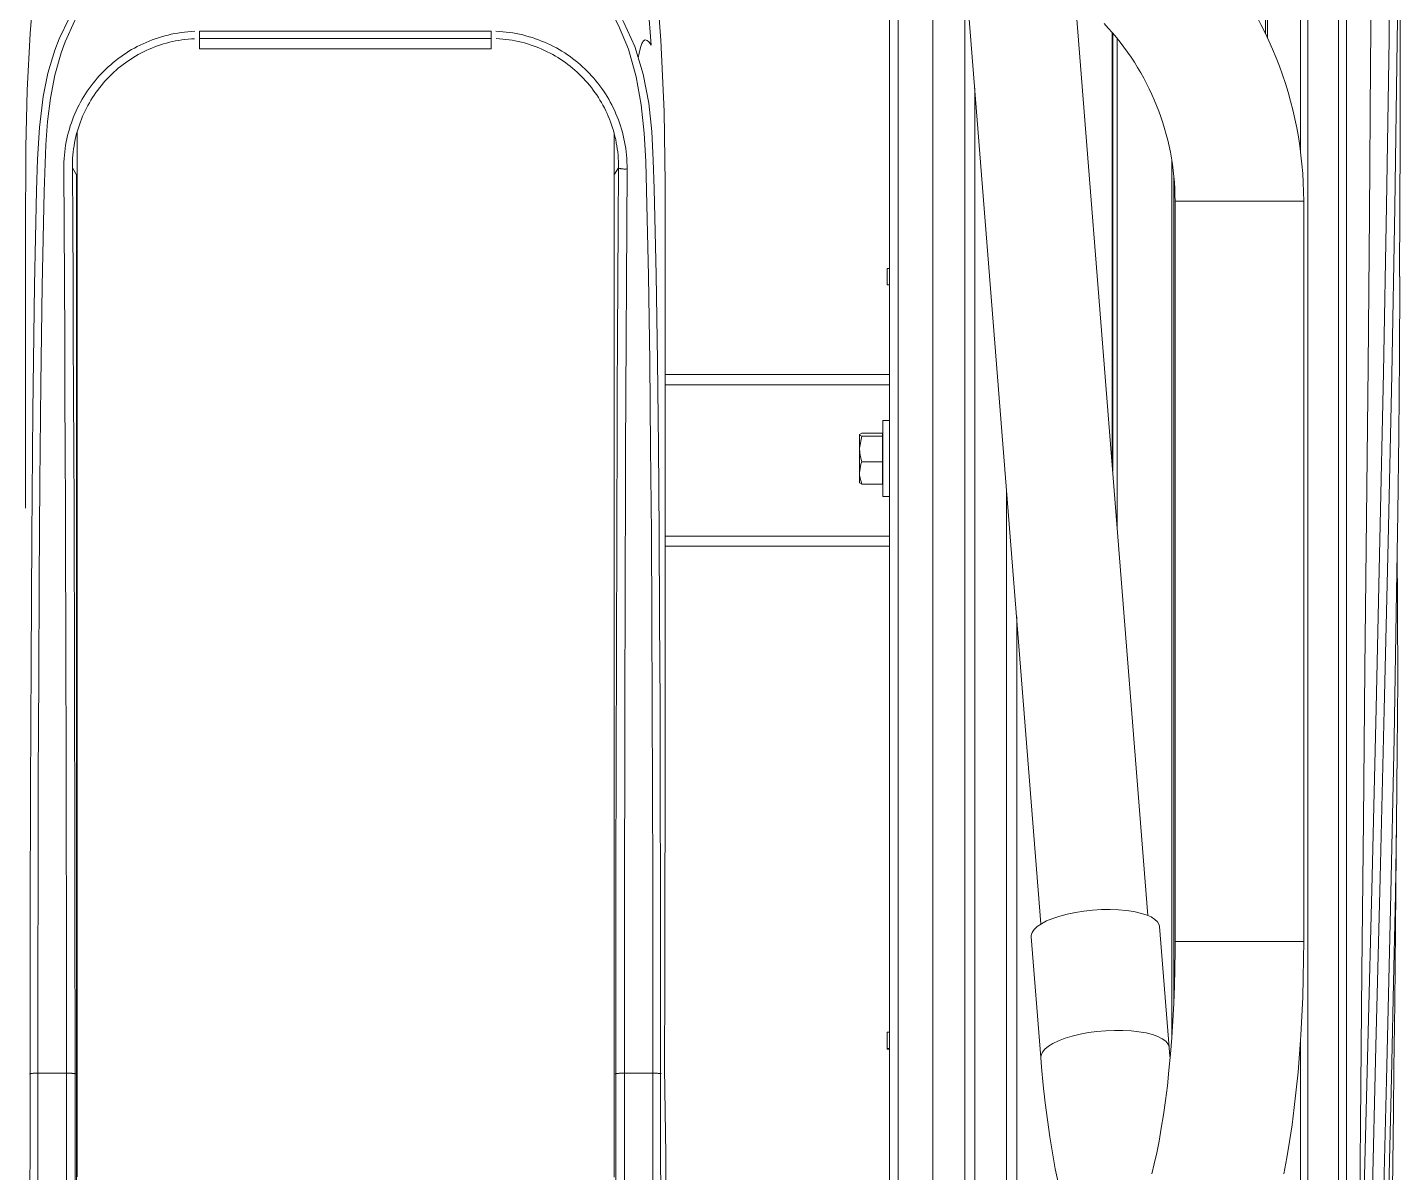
# Model space of a CAD drawing. Extents: x -32840 to 422982, y 280745 to 888746.
# Drawn here: x 82961.2 to 83361.4, y 816866.4 to 817200.1 of the extents above; entities that cross this region are included whole.
import ezdxf

# ---------------------------------------------------------------- set-up
doc = ezdxf.new("R2010")
doc.units = 0
doc.header["$LTSCALE"] = 1000
doc.linetypes.add('PHANTOM', pattern=[0.5, 0.25, -0.05, 0.05, -0.05, 0.05, -0.05])
doc.layers.add('A-FUR', color=33, linetype='Continuous', plot=False, transparency=0.5)

# ---------------------------------------------------------------- blocks, each defined once
blk = doc.blocks.new('REC-GYM-02A')
at = {"linetype": 'PHANTOM', "lineweight": 0}
for p, q in [((246.334, -892.686), (246.334, -913.437)), ((246.425, -913.749), (246.425, -892.763)), ((246.782, -914.024), (246.782, -892.958)), ((246.869, -898.531), (246.869, -892.961)), ((250.177, -903.476), (250.177, -892.961)), ((250.295, -904.963), (250.295, -892.961)), ((250.665, -909.636), (250.665, -892.961)), ((250.783, -911.122), (250.783, -892.961)), ((251.153, -912.484), (251.153, -892.961)), ((251.559, -912.91), (251.559, -892.961)), ((254.75, -898.154), (254.75, -896.547)), ((254.85, -896.541), (254.85, -898.148)), ((261.154, -898.148), (261.154, -896.541)), ((261.254, -896.547), (261.254, -898.154)), ((245.783, -897.71), (245.783, -897.71)), ((254.75, -898.154), (254.418, -898.154)), ((261.587, -898.154), (261.254, -898.154)), ((248.37, -908.799), (248.37, -898.565)), ((254.273, -904.417), (251.659, -904.417)), ((249.005, -910.213), (249.005, -904.506)), ((249.058, -910.277), (249.058, -905.179)), ((251.659, -906.181), (254.273, -906.181)), ((254.864, -908.635), (254.819, -908.708)), ((261.136, -908.628), (261.185, -908.708)), ((246.869, -914.034), (246.869, -908.9)), ((256.302, -910.095), (256.302, -910.215)), ((259.702, -910.095), (259.702, -910.215)), ((256.302, -910.301), (256.302, -910.215)), ((256.302, -910.215), (259.702, -910.215)), ((259.702, -910.215), (259.702, -910.301)), ((259.702, -910.301), (256.302, -910.301))]:
    blk.add_line(p, q, dxfattribs=at)
at = {"linetype": 'Continuous', "lineweight": 15}
for p, q in [((251.659, -913.015), (251.659, -892.96)), ((261.136, -908.628), (261.136, -896.511)), ((254.869, -897.489), (254.869, -896.945)), ((261.131, -896.949), (261.131, -897.485)), ((254.869, -897.491), (254.869, -897.489)), ((254.869, -897.491), (254.869, -897.881)), ((261.131, -897.485), (261.131, -897.485)), ((261.131, -897.485), (261.131, -897.486)), ((261.131, -897.885), (261.131, -897.486)), ((245.785, -897.71), (245.783, -897.71)), ((254.869, -898.425), (254.869, -897.881)), ((261.131, -897.885), (261.131, -898.421)), ((250.007, -899.746), (249.896, -898.338)), ((261.131, -898.421), (261.131, -898.421)), ((261.131, -898.421), (261.131, -898.422)), ((261.131, -898.821), (261.131, -898.422)), ((248.4, -898.456), (248.512, -899.864)), ((251.688, -898.436), (251.659, -898.436)), ((251.688, -898.444), (251.659, -898.444)), ((251.688, -898.444), (251.688, -898.436)), ((251.688, -898.634), (251.688, -898.444)), ((254.869, -898.427), (254.869, -898.425)), ((254.869, -898.427), (254.869, -898.817)), ((251.659, -898.634), (251.688, -898.634)), ((254.869, -899.361), (254.869, -898.817)), ((261.131, -898.821), (261.131, -899.357)), ((248.347, -908.623), (248.347, -898.957)), ((254.869, -899.363), (254.869, -899.361)), ((254.869, -899.363), (254.869, -899.753)), ((261.131, -899.357), (261.131, -899.357)), ((261.131, -899.357), (261.131, -899.358)), ((261.131, -899.757), (261.131, -899.358)), ((246.831, -899.69), (246.831, -908.321)), ((248.331, -908.321), (248.331, -899.69)), ((254.869, -900.297), (254.869, -899.753)), ((261.131, -899.757), (261.131, -900.293)), ((248.647, -899.993), (249.499, -910.747)), ((250.867, -912.183), (249.894, -899.895)), ((254.869, -900.299), (254.869, -900.297)), ((254.869, -900.299), (254.869, -900.689)), ((261.131, -900.293), (261.131, -900.293)), ((261.131, -900.293), (261.131, -900.294)), ((261.131, -900.693), (261.131, -900.294)), ((254.869, -901.233), (254.869, -900.689)), ((261.131, -900.693), (261.131, -901.229)), ((254.869, -901.235), (254.869, -901.233)), ((254.869, -901.235), (254.869, -901.625)), ((261.131, -901.229), (261.131, -901.229)), ((261.131, -901.229), (261.131, -901.23)), ((261.131, -901.629), (261.131, -901.23)), ((254.869, -902.169), (254.869, -901.625)), ((261.131, -901.629), (261.131, -902.165)), ((254.869, -902.171), (254.869, -902.169)), ((254.869, -902.171), (254.869, -902.561)), ((261.131, -902.165), (261.131, -902.165)), ((261.131, -902.165), (261.131, -902.166)), ((261.131, -902.565), (261.131, -902.166)), ((254.869, -903.105), (254.869, -902.561)), ((261.131, -902.565), (261.131, -903.101)), ((245.736, -902.878), (245.736, -902.886)), ((254.869, -903.107), (254.869, -903.105)), ((254.869, -903.107), (254.869, -903.497)), ((261.131, -903.101), (261.131, -903.101)), ((261.131, -903.101), (261.131, -903.102)), ((261.131, -903.501), (261.131, -903.102)), ((254.869, -904.041), (254.869, -903.497)), ((261.131, -903.501), (261.131, -904.037)), ((254.869, -904.043), (254.869, -904.041)), ((254.869, -904.043), (254.869, -904.433)), ((261.131, -904.037), (261.131, -904.037)), ((261.131, -904.037), (261.131, -904.038)), ((261.131, -904.437), (261.131, -904.038)), ((251.659, -904.299), (254.273, -904.299)), ((254.869, -904.977), (254.869, -904.433)), ((261.131, -904.437), (261.131, -904.973)), ((251.736, -904.876), (251.659, -904.876)), ((251.736, -905.104), (251.736, -904.876)), ((254.869, -904.979), (254.869, -904.977)), ((254.869, -904.979), (254.869, -905.369)), ((261.131, -904.973), (261.131, -904.973)), ((261.131, -904.973), (261.131, -904.974)), ((261.131, -905.373), (261.131, -904.974)), ((251.736, -905.762), (251.736, -905.104)), ((251.741, -905.132), (251.736, -905.132)), ((251.741, -905.022), (251.984, -905.022)), ((251.741, -905.283), (251.741, -905.022)), ((252.009, -905.153), (252.009, -905.038)), ((249.063, -910.283), (249.063, -905.242)), ((251.741, -905.58), (251.741, -905.283)), ((251.741, -905.283), (251.984, -905.283)), ((252.009, -905.432), (252.009, -905.153)), ((252.009, -905.598), (252.009, -905.432)), ((254.869, -905.913), (254.869, -905.369)), ((261.131, -905.373), (261.131, -905.909)), ((251.736, -905.507), (251.741, -905.507)), ((251.741, -905.58), (251.984, -905.58)), ((251.741, -905.616), (251.741, -905.58)), ((251.741, -905.616), (251.984, -905.616)), ((251.659, -905.762), (251.736, -905.762)), ((254.869, -905.915), (254.869, -905.913)), ((254.869, -905.915), (254.869, -906.305)), ((261.131, -905.909), (261.131, -905.909)), ((261.131, -905.909), (261.131, -905.91)), ((261.131, -906.309), (261.131, -905.91)), ((254.273, -906.299), (251.659, -906.299)), ((254.869, -906.849), (254.869, -906.305)), ((261.131, -906.309), (261.131, -906.845)), ((254.869, -906.851), (254.869, -906.849)), ((254.869, -906.851), (254.869, -907.241)), ((261.131, -906.845), (261.131, -906.845)), ((261.131, -906.845), (261.131, -906.846)), ((261.131, -907.245), (261.131, -906.846)), ((251.688, -907.344), (251.659, -907.344)), ((251.688, -907.534), (251.688, -907.344)), ((254.869, -907.785), (254.869, -907.241)), ((261.131, -907.245), (261.131, -907.781)), ((251.659, -907.534), (251.688, -907.534)), ((254.869, -907.787), (254.869, -907.785)), ((254.869, -907.787), (254.869, -908.177)), ((261.131, -907.781), (261.131, -907.781)), ((261.131, -907.781), (261.131, -907.782)), ((261.131, -908.181), (261.131, -907.782)), ((254.869, -909.106), (254.869, -908.177)), ((261.131, -908.181), (261.131, -909.123)), ((256.777, -910.095), (256.302, -910.095)), ((256.778, -910.096), (257.35, -910.096)), ((257.714, -910.095), (257.351, -910.095)), ((257.715, -910.096), (258.287, -910.096)), ((258.652, -910.095), (258.288, -910.095)), ((258.653, -910.096), (259.225, -910.096)), ((259.702, -910.095), (259.226, -910.095)), ((247.255, -914.033), (247.255, -910.224)), ((247.276, -914.032), (247.276, -910.272))]:
    blk.add_line(p, q, dxfattribs=at)
at = {"linetype": 'Continuous', "lineweight": 15, "flags": 128}
for points in [[(246.088, -886.215), (246.063, -887.555), (246.036, -888.896), (246.008, -890.235), (245.977, -891.571), (245.943, -892.904), (245.909, -894.212), (245.873, -895.516), (245.839, -896.813), (245.807, -898.104), (245.779, -899.387), (245.763, -900.233), (245.75, -901.076), (245.741, -901.912), (245.736, -902.738), (245.737, -903.549), (245.738, -903.801), (245.741, -904.051), (245.742, -904.124)], [(245.783, -897.71), (245.857, -891.998), (245.942, -886.286)], [(245.711, -907.442), (245.711, -907.393), (245.715, -906.501), (245.723, -905.601), (245.734, -904.683), (245.748, -903.761), (245.778, -902.061), (245.82, -900.072), (245.867, -898.074), (245.913, -896.208), (245.959, -894.335), (246.002, -892.458), (246.043, -890.577), (246.081, -888.695), (246.114, -886.813)], [(255.724, -894.835), (255.511, -894.861), (255.302, -894.917), (255.104, -895.002), (254.892, -895.134), (254.705, -895.299), (254.545, -895.496), (254.42, -895.717), (254.335, -895.957), (254.292, -896.208), (254.267, -896.707), (254.266, -897.208), (254.276, -897.71), (254.281, -898.213), (254.279, -899.216), (254.277, -900.222), (254.275, -901.23), (254.274, -902.239), (254.273, -903.489), (254.273, -904.742)], [(249.896, -898.338), (249.886, -898.226), (249.867, -898.016), (249.844, -897.811), (249.819, -897.611), (249.791, -897.415), (249.76, -897.226), (249.727, -897.042), (249.69, -896.864)], [(247.063, -896.983), (247.028, -897.168), (246.996, -897.358), (246.967, -897.554), (246.941, -897.754), (246.918, -897.96), (246.897, -898.169), (246.879, -898.382), (246.864, -898.599), (246.852, -898.819), (246.842, -899.04), (246.836, -899.264), (246.832, -899.488), (246.831, -899.69)], [(248.331, -899.69), (248.331, -899.581), (248.334, -899.375), (248.339, -899.17), (248.347, -898.966), (248.357, -898.766), (248.369, -898.57), (248.384, -898.377), (248.402, -898.191), (248.421, -898.01), (248.442, -897.836), (248.466, -897.67), (248.491, -897.513), (248.517, -897.365), (248.544, -897.226), (248.573, -897.099), (248.601, -896.983)], [(254.869, -897.489), (254.869, -897.489), (254.869, -897.489), (254.869, -897.489), (254.869, -897.489), (254.869, -897.489), (254.869, -897.489), (254.869, -897.489), (254.869, -897.489)], [(245.784, -897.71), (245.779, -898.205), (245.77, -898.974), (245.762, -899.83), (245.753, -900.739), (245.751, -901.06)], [(248.389, -898.327), (248.396, -898.398), (248.4, -898.456)], [(254.869, -898.425), (254.869, -898.425), (254.869, -898.425), (254.869, -898.425), (254.869, -898.425), (254.869, -898.425), (254.869, -898.425), (254.869, -898.425), (254.869, -898.425)], [(254.869, -899.361), (254.869, -899.361), (254.869, -899.361), (254.869, -899.361), (254.869, -899.361), (254.869, -899.361), (254.869, -899.361), (254.869, -899.361), (254.869, -899.361)], [(248.512, -899.864), (248.516, -899.885), (248.535, -899.918), (248.566, -899.949), (248.611, -899.977), (248.668, -900.001), (248.736, -900.022), (248.813, -900.039), (248.899, -900.052), (248.992, -900.06), (249.089, -900.063), (249.19, -900.062), (249.292, -900.056), (249.394, -900.045), (249.492, -900.029), (249.587, -900.009), (249.676, -899.986), (249.756, -899.959), (249.828, -899.93), (249.889, -899.898), (249.938, -899.864), (249.974, -899.829), (249.998, -899.794), (250.007, -899.759), (250.007, -899.746)], [(254.869, -900.297), (254.869, -900.297), (254.869, -900.297), (254.869, -900.297), (254.869, -900.297), (254.869, -900.297), (254.869, -900.297), (254.869, -900.297), (254.869, -900.297)], [(254.869, -901.233), (254.869, -901.233), (254.869, -901.233), (254.869, -901.233), (254.869, -901.233), (254.869, -901.233), (254.869, -901.233), (254.869, -901.233), (254.869, -901.233)], [(254.869, -902.169), (254.869, -902.169), (254.869, -902.169), (254.869, -902.169), (254.869, -902.169), (254.869, -902.169), (254.869, -902.169), (254.869, -902.169), (254.869, -902.169)], [(254.869, -903.105), (254.869, -903.105), (254.869, -903.105), (254.869, -903.105), (254.869, -903.105), (254.869, -903.105), (254.869, -903.105), (254.869, -903.105), (254.869, -903.105)], [(254.869, -904.041), (254.869, -904.041), (254.869, -904.041), (254.869, -904.041), (254.869, -904.041), (254.869, -904.041), (254.869, -904.041), (254.869, -904.041), (254.869, -904.041)], [(254.273, -904.742), (254.273, -904.922), (254.273, -905.643), (254.274, -907.086), (254.276, -908.531), (254.285, -909.364), (254.324, -910.196), (254.368, -910.765), (254.426, -911.333), (254.531, -912.109), (254.629, -912.685), (254.671, -912.861), (254.746, -913.03), (254.809, -913.131), (254.886, -913.224)], [(261.119, -913.224), (261.136, -913.205), (261.237, -913.068), (261.315, -912.912), (261.363, -912.754), (261.393, -912.59), (261.45, -912.258), (261.547, -911.589), (261.621, -910.934), (261.676, -910.276), (261.711, -909.614), (261.727, -908.95), (261.73, -907.899), (261.731, -906.847), (261.732, -905.794), (261.732, -904.742)], [(254.869, -904.977), (254.869, -904.977), (254.869, -904.977), (254.869, -904.977), (254.869, -904.977), (254.869, -904.977), (254.869, -904.977), (254.869, -904.977), (254.869, -904.977)], [(251.984, -905.022), (252.008, -905.121), (252.009, -905.153)], [(252.009, -905.04), (252.009, -905.039), (251.984, -905.022)], [(252.009, -905.153), (251.993, -905.255), (251.984, -905.283)], [(251.984, -905.283), (252.002, -905.356), (252.009, -905.432)], [(252.009, -905.432), (252.009, -905.442), (251.984, -905.58)], [(251.984, -905.58), (252.002, -905.589), (252.009, -905.598)], [(252.009, -905.598), (252.009, -905.6), (251.984, -905.616)], [(254.869, -905.913), (254.869, -905.913), (254.869, -905.913), (254.869, -905.913), (254.869, -905.913), (254.869, -905.913), (254.869, -905.913), (254.869, -905.913), (254.869, -905.913)], [(254.869, -906.849), (254.869, -906.849), (254.869, -906.849), (254.869, -906.849), (254.869, -906.849), (254.869, -906.849), (254.869, -906.849), (254.869, -906.849), (254.869, -906.849)], [(245.714, -907.442), (245.706, -909.037), (245.704, -915.026)], [(254.869, -907.785), (254.869, -907.785), (254.869, -907.785), (254.869, -907.785), (254.869, -907.785), (254.869, -907.785), (254.869, -907.785), (254.869, -907.785), (254.869, -907.785)], [(254.44, -910.138), (254.473, -910.589), (254.515, -911.04), (254.566, -911.489), (254.627, -911.937), (254.69, -912.34), (254.725, -912.541), (254.743, -912.642), (254.762, -912.742), (254.791, -912.841), (254.832, -912.937)]]:
    blk.add_lwpolyline(points, dxfattribs=at)
at = {"linetype": 'PHANTOM', "lineweight": 0, "flags": 128}
for points in [[(246.227, -888.075), (246.211, -888.948), (246.172, -890.854), (246.13, -892.758), (246.085, -894.665), (246.037, -896.57), (245.989, -898.472), (245.94, -900.433), (245.892, -902.39), (245.847, -904.344), (245.805, -906.297), (245.769, -908.245), (245.74, -910.189), (245.713, -912.651), (245.703, -915.105)], [(245.799, -915.128), (245.81, -912.673), (245.836, -910.208), (245.866, -908.267), (245.901, -906.322), (245.942, -904.371), (245.987, -902.412), (246.035, -900.449), (246.085, -898.483), (246.141, -896.258), (246.196, -894.03)], [(246.196, -894.03), (246.183, -895.801), (246.168, -897.57), (246.152, -899.337), (246.135, -901.105), (246.117, -902.869), (246.099, -904.63), (246.081, -906.397), (246.065, -908.16), (246.051, -909.919), (246.04, -911.676), (246.032, -913.428), (246.029, -915.174)], [(254.328, -898.149), (254.328, -897.969), (254.328, -897.028), (254.323, -896.792), (254.319, -896.555), (254.327, -896.32), (254.359, -896.087), (254.43, -895.852), (254.543, -895.625), (254.687, -895.428), (254.867, -895.253), (255.068, -895.114), (255.296, -895.007), (255.532, -894.943), (255.783, -894.919), (256.7, -894.918), (257.617, -894.918), (259.186, -894.918), (259.781, -894.918), (260.078, -894.915), (260.375, -894.928), (260.616, -894.977), (260.852, -895.069), (261.063, -895.195), (261.254, -895.359), (261.411, -895.546), (261.537, -895.763), (261.623, -895.992), (261.669, -896.239), (261.686, -896.557), (261.682, -896.875), (261.677, -897.194), (261.677, -898.149)], [(261.587, -898.154), (261.587, -897.203), (261.587, -896.728), (261.59, -896.49), (261.58, -896.253), (261.538, -896.028), (261.456, -895.807), (261.341, -895.608), (261.19, -895.427), (261.015, -895.276), (260.812, -895.154), (260.598, -895.07), (260.365, -895.022), (260.137, -895.011), (259.908, -895.013), (259.449, -895.013), (258.533, -895.013), (257.147, -895.013), (256.454, -895.013), (256.107, -895.011), (255.761, -895.014), (255.543, -895.037), (255.327, -895.097), (255.119, -895.193), (254.924, -895.327), (254.759, -895.486), (254.619, -895.677), (254.516, -895.883), (254.447, -896.111), (254.424, -896.278), (254.417, -896.447), (254.418, -896.617), (254.418, -897.129), (254.418, -898.154)], [(254.819, -910.526), (254.819, -910.526), (254.756, -910.405), (254.629, -910.124), (254.531, -909.8), (254.467, -909.463), (254.432, -909.132), (254.414, -908.799), (254.404, -908.466), (254.381, -907.46), (254.366, -906.461), (254.354, -905.46), (254.346, -904.457), (254.34, -903.453), (254.335, -902.45), (254.332, -901.375), (254.33, -900.3), (254.328, -899.224), (254.328, -898.149)], [(254.418, -898.154), (254.418, -898.44), (254.418, -899.441), (254.42, -900.443), (254.422, -901.445), (254.425, -902.448), (254.43, -903.45), (254.436, -904.451), (254.444, -905.452), (254.455, -906.452), (254.471, -907.452), (254.492, -908.448), (254.502, -908.781), (254.519, -909.113), (254.553, -909.443), (254.611, -909.77), (254.703, -910.093), (254.819, -910.37), (254.86, -910.451), (254.91, -910.529), (254.981, -910.588), (255.063, -910.637), (255.217, -910.697), (255.382, -910.736), (255.546, -910.757), (255.712, -910.764)], [(260.293, -910.764), (260.344, -910.764), (260.549, -910.748), (260.75, -910.708), (260.85, -910.676), (260.947, -910.634), (261.071, -910.551), (261.12, -910.496), (261.157, -910.426), (261.27, -910.179), (261.316, -910.051), (261.389, -909.789), (261.44, -909.521), (261.475, -909.251), (261.495, -908.979), (261.513, -908.432), (261.536, -907.333), (261.553, -906.192), (261.564, -905.05), (261.572, -903.904), (261.578, -902.759), (261.582, -901.608), (261.585, -900.457), (261.587, -899.305), (261.587, -898.154)], [(261.677, -898.149), (261.677, -898.555), (261.676, -900.016), (261.673, -901.478), (261.667, -902.94), (261.659, -904.409), (261.646, -905.877), (261.626, -907.342), (261.602, -908.443), (261.591, -908.811), (261.569, -909.178), (261.526, -909.542), (261.471, -909.814), (261.391, -910.082), (261.34, -910.212), (261.22, -910.462), (261.185, -910.526), (261.185, -910.526)], [(248.4, -898.456), (248.401, -898.464), (248.414, -898.497), (248.44, -898.528), (248.48, -898.558), (248.532, -898.584), (248.595, -898.606), (248.669, -898.625), (248.752, -898.639), (248.842, -898.649), (248.938, -898.655), (249.037, -898.655), (249.139, -898.651), (249.241, -898.642), (249.341, -898.628), (249.438, -898.61), (249.529, -898.588), (249.613, -898.563), (249.688, -898.534), (249.754, -898.503), (249.808, -898.47), (249.85, -898.435), (249.878, -898.4), (249.893, -898.365), (249.896, -898.338)], [(247.581, -899.69), (247.479, -899.69), (247.378, -899.69), (247.282, -899.69), (247.191, -899.69), (247.107, -899.69), (247.033, -899.69), (246.968, -899.69), (246.915, -899.69), (246.874, -899.69), (246.846, -899.69), (246.833, -899.69), (246.831, -899.69)], [(248.331, -899.69), (248.329, -899.69), (248.315, -899.69), (248.287, -899.69), (248.247, -899.69), (248.194, -899.69), (248.129, -899.69), (248.054, -899.69), (247.97, -899.69), (247.88, -899.69), (247.783, -899.69), (247.683, -899.69), (247.581, -899.69)], [(247.581, -908.321), (247.479, -908.321), (247.378, -908.321), (247.282, -908.321), (247.191, -908.321), (247.107, -908.321), (247.033, -908.321), (246.968, -908.321), (246.915, -908.321), (246.874, -908.321), (246.846, -908.321), (246.833, -908.321), (246.831, -908.321)], [(248.331, -908.321), (248.329, -908.321), (248.315, -908.321), (248.287, -908.321), (248.247, -908.321), (248.194, -908.321), (248.129, -908.321), (248.054, -908.321), (247.97, -908.321), (247.88, -908.321), (247.783, -908.321), (247.683, -908.321), (247.581, -908.321)], [(254.589, -909.992), (254.579, -910.045), (254.562, -910.111), (254.545, -910.159), (254.526, -910.189), (254.508, -910.2), (254.484, -910.194), (254.464, -910.177), (254.45, -910.158), (254.44, -910.138)]]:
    blk.add_lwpolyline(points, dxfattribs=at)
at = {"linetype": 'PHANTOM', "lineweight": 0}
for centre, radius, start, end in [((254.394, -897.653), 0.502, 261.5846, 272.7183), ((254.777, -897.612), 0.543, 267.1501, 278.616), ((261.227, -897.612), 0.543, 261.384, 272.8499), ((261.611, -897.653), 0.502, 267.2817, 278.4154), ((256.309, -908.712), 1.59, 179.4311, 267.7989), ((254.745, -908.98), 0.285, 74.4947, 95.0639), ((256.31, -908.726), 1.491, 179.3092, 267.4485), ((259.694, -908.711), 1.591, 272.2997, 0.518), ((259.693, -908.724), 1.492, 272.6035, 0.6223)]:
    blk.add_arc(centre, radius, start, end, dxfattribs=at)
at = {"linetype": 'Continuous', "lineweight": 15}
for radius in [4.5, 3]:
    blk.add_arc((251.331, -908.321), radius, 180, 223.6028, dxfattribs=at)
at = {"linetype": 'PHANTOM', "lineweight": 0}
for centre, major_axis, ratio, start_param, end_param in [((252.543, -901.721), (0.125, 63.098), 0.03492, 4.601677, 4.769018), ((252.643, -901.721), (0.125, 63.198), 0.034865, 4.601677, 4.769018), ((263.361, -901.721), (-0.125, 63.198), 0.034865, 1.514168, 1.681509), ((263.461, -901.721), (-0.125, 63.098), 0.03492, 1.514167, 1.681509)]:
    blk.add_ellipse(centre, major_axis=major_axis, ratio=ratio, start_param=start_param, end_param=end_param, dxfattribs=at)

msp = doc.modelspace()

# ---------------------------------------------------------------- block references
at = {"layer": 'A-FUR', "ltscale": 50, "xscale": 25, "yscale": 25, "zscale": 25, "rotation": 179.9999999999999}
msp.add_blockref('REC-GYM-02A', (89503.96, 794441.47, 0), dxfattribs=at)

doc.saveas('drawing.dxf')
